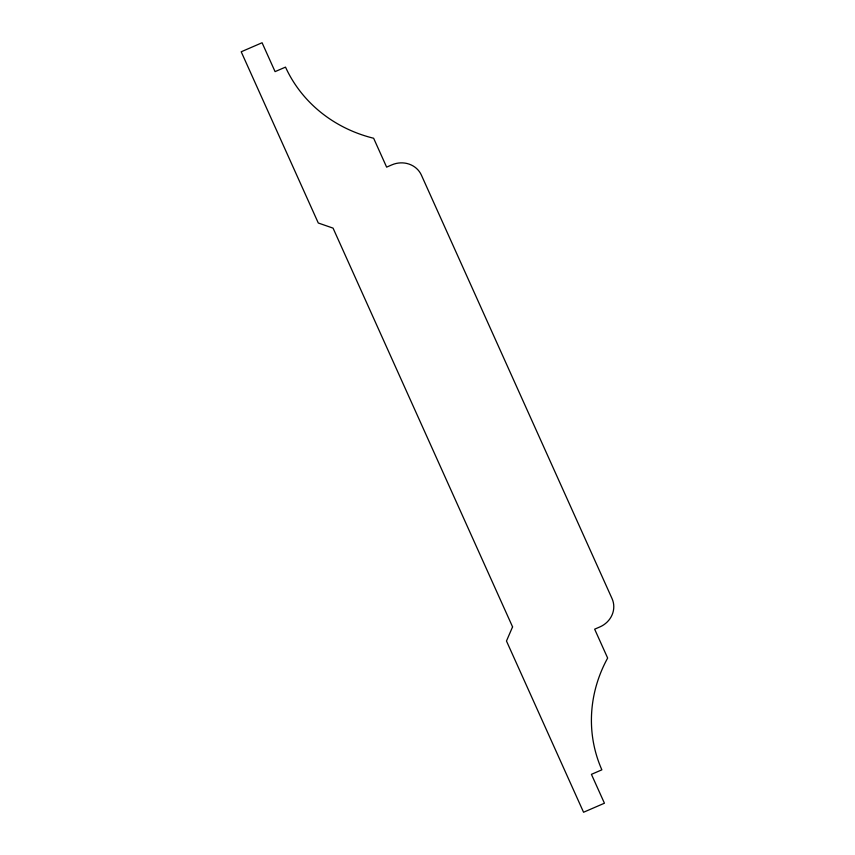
<?xml version="1.0" encoding="UTF-8"?>
<svg xmlns="http://www.w3.org/2000/svg" width="855" height="855" viewBox="0 0 855 855"><rect width="100%" height="100%" fill="white"/><g stroke="black" fill="none" stroke-linecap="round" stroke-linejoin="round"><path stroke-width="1.28" d="M512.573 626.875L506.47 641.015L583.559 812.25L604.432 803.219L591.425 774.341L601.867 769.831A141.214 130.933 -18.2 0 1 607.649 658.061L594.653 629.184L599.868 626.929A22.754 21.097 -18.2 0 0 612.062 598.65L421.387 175.093A22.754 21.097 -18.2 0 0 391.857 164.865L386.631 167.131L373.635 138.254A141.214 130.933 -18.2 0 1 285.506 67.118L275.075 71.628L262.079 42.75L241.206 51.781L318.284 223.005L333.055 228.125L512.573 626.875"/></g></svg>
